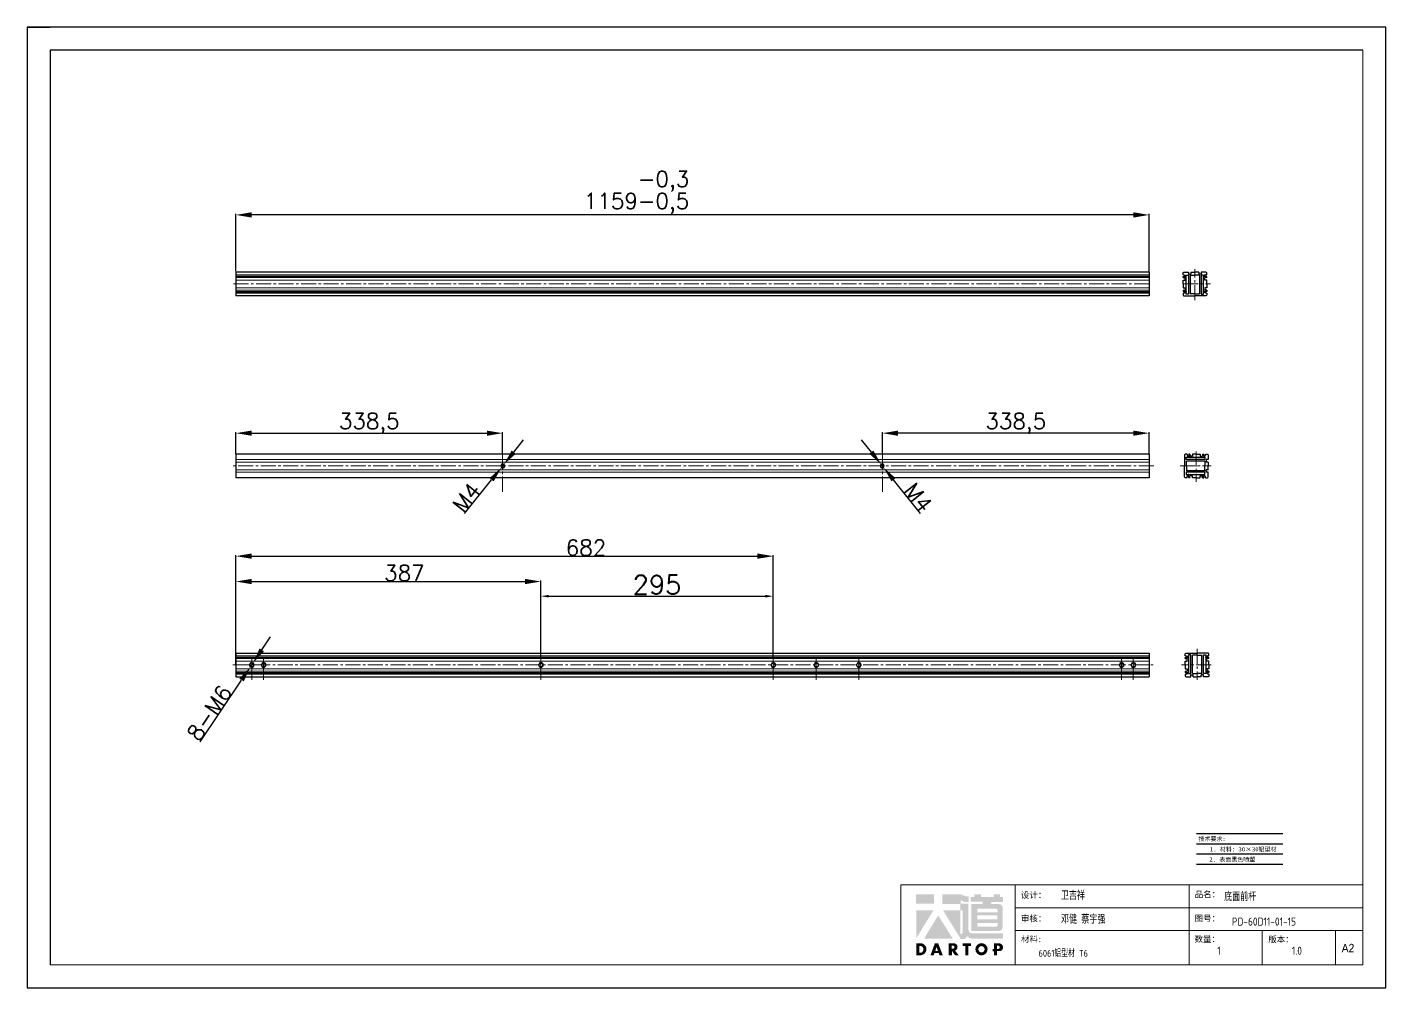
# Model space of a CAD drawing. Header units: millimetres. Extents: x -30327 to 34858, y 4015 to 75103.
# Drawn here: x 18021 to 19746, y 34528 to 35747 of the extents above; entities that cross this region are included whole.
import ezdxf
from ezdxf.enums import TextEntityAlignment as Align

# ---------------------------------------------------------------- set-up
doc = ezdxf.new("R2010")
doc.units = ezdxf.units.MM
doc.linetypes.add('CENTER2', pattern=[28.575, 19.05, -3.175, 3.175, -3.175])
for name, color, linetype, lineweight in [('A-TITLEBLOCK', 7, 'Continuous', 18), ('cen', 1, 'CENTER2', 9), ('dim', 2, 'Continuous', 9)]:
    doc.layers.add(name, color=color, linetype=linetype, lineweight=lineweight)
for name, color, linetype in [('print', 30, 'Continuous'), ('red', 1, 'CENTER2'), ('yellow', 2, 'Continuous')]:
    doc.layers.add(name, color=color, linetype=linetype)
doc.styles.add('GB', font='GBENOR.SHX', dxfattribs={"bigfont": 'gbcbig.shx'})
doc.styles.add('HZ', font='')
doc.styles.add('SLDTEXTSTYLE0', font='simfang.ttf', dxfattribs={"bigfont": 'bigfont'})
doc.styles.add('SLDTEXTSTYLE1', font='Gothic.ttf', dxfattribs={"width": 0.913})
doc.styles.get("Standard").update_dxf_attribs({"font": 'txt', "bigfont": 'gbcbig.shx'})
doc.styles.get('HZ').set_extended_font_data('SimSun')
doc.dimstyles.new('1-4$0', dxfattribs={"dimscale": 4, "dimtxt": 6, "dimasz": 2.5, "dimexe": 1.25, "dimexo": 0.625, "dimtad": 1, "dimdsep": 46, "dimtxsty": 'Standard', "dimcen": 2.5, "dimadec": 0, "dimazin": 0, "dimtfac": 1, "dimtmove": 0, "dimatfit": 3, "dimfxl": 0, "dimarcsym": 0})
doc.dimstyles.new('ISO-25', dxfattribs={"dimtxt": 20, "dimasz": 20, "dimexe": 1.25, "dimexo": 0.625, "dimtad": 1, "dimtxsty": 'Standard', "dimcen": 2.5, "dimadec": 0, "dimazin": 0, "dimtfac": 1, "dimtmove": 0, "dimatfit": 3, "dimfxl": 0, "dimarcsym": 0})

# ---------------------------------------------------------------- blocks, each defined once
blk = doc.blocks.new('*D1629')
at = {"layer": 'Defpoints', "color": 0}
for p in [(18286.4, 35508.9), (18286.4, 35436.9), (19445.4, 35436.3)]:
    blk.add_point(p, dxfattribs=at)
at = {"layer": 'yellow', "color": 0, "lineweight": -2}
for p, q in [((18286.4, 35437.6), (18286.4, 35510.2)), ((19425.4, 35508.9), (18306.4, 35508.9)), ((19445.4, 35436.9), (19445.4, 35510.2))]:
    blk.add_line(p, q, dxfattribs=at)
at = {"layer": 'yellow', "color": 0}
for points in [[(18306.4, 35512.3), (18306.4, 35505.6), (18286.4, 35508.9)], [(19425.4, 35512.3), (19425.4, 35505.6), (19445.4, 35508.9)]]:
    blk.add_solid(points, dxfattribs=at)
at = {"layer": 'yellow', "color": 0, "lineweight": 9, "insert": (18794.9, 35540.6), "char_height": 20, "attachment_point": 5}
blk.add_mtext('1159\\S-0,3^ -0,5;', dxfattribs=at)
blk = doc.blocks.new('*D1630')
at = {"layer": 'Defpoints', "color": 0}
for p in [(18308.1, 34940.2), (18304.7, 34935.2)]:
    blk.add_point(p, dxfattribs=at)
at = {"layer": 'yellow', "color": 0, "lineweight": -2}
for p, q in [((18319.2, 34956.8), (18330.4, 34973.4)), ((18308.1, 34940.2), (18304.7, 34935.2)), ((18240.9, 34840.1), (18293.6, 34918.6))]:
    blk.add_line(p, q, dxfattribs=at)
at = {"layer": 'yellow', "color": 0}
for points in [[(18316.5, 34958.7), (18322, 34955), (18308.1, 34940.2)], [(18290.8, 34920.5), (18296.4, 34916.8), (18304.7, 34935.2)]]:
    blk.add_solid(points, dxfattribs=at)
at = {"layer": 'yellow', "color": 0, "lineweight": 9, "insert": (18252.8, 34877), "char_height": 20, "attachment_point": 5, "rotation": 56.1232}
blk.add_mtext('8-M6', dxfattribs=at)
blk = doc.blocks.new('*D1631')
at = {"layer": 'Defpoints', "color": 0}
for p in [(18968.4, 35075.8), (18286.4, 34947.2), (18968.4, 34947.2)]:
    blk.add_point(p, dxfattribs=at)
at = {"layer": 'yellow', "color": 0, "lineweight": -2}
for p, q in [((18286.4, 34947.9), (18286.4, 35077.1)), ((18306.4, 35075.8), (18948.4, 35075.8)), ((18968.4, 34947.9), (18968.4, 35077.1))]:
    blk.add_line(p, q, dxfattribs=at)
at = {"layer": 'yellow', "color": 0}
for points in [[(18306.4, 35079.2), (18306.4, 35072.5), (18286.4, 35075.8)], [(18948.4, 35079.2), (18948.4, 35072.5), (18968.4, 35075.8)]]:
    blk.add_solid(points, dxfattribs=at)
at = {"layer": 'yellow', "color": 0, "lineweight": 9, "insert": (18730.8, 35086.5), "char_height": 20, "attachment_point": 5}
blk.add_mtext('682', dxfattribs=at)
blk = doc.blocks.new('*D1632')
at = {"layer": 'Defpoints', "color": 0}
for p in [(18624.9, 35231.9), (18286.4, 35205.3), (18624.9, 35205.9)]:
    blk.add_point(p, dxfattribs=at)
at = {"layer": 'yellow', "color": 0, "lineweight": -2}
for p, q in [((18286.4, 35205.9), (18286.4, 35233.2)), ((18306.4, 35231.9), (18604.9, 35231.9)), ((18624.9, 35206.5), (18624.9, 35233.2))]:
    blk.add_line(p, q, dxfattribs=at)
at = {"layer": 'yellow', "color": 0}
for points in [[(18306.4, 35235.2), (18306.4, 35228.6), (18286.4, 35231.9)], [(18604.9, 35235.2), (18604.9, 35228.6), (18624.9, 35231.9)]]:
    blk.add_solid(points, dxfattribs=at)
at = {"layer": 'yellow', "color": 0, "lineweight": 9, "insert": (18455.7, 35244.2), "char_height": 20, "attachment_point": 5}
blk.add_mtext('338,5', dxfattribs=at)
blk = doc.blocks.new('*D1633')
at = {"layer": 'Defpoints', "color": 0}
for p in [(18623.4, 35188.3), (18626.5, 35192.2)]:
    blk.add_point(p, dxfattribs=at)
at = {"layer": 'yellow', "color": 0, "lineweight": -2}
for p, q in [((18639, 35207.9), (18651.5, 35223.5)), ((18626.5, 35192.2), (18623.4, 35188.3)), ((18576.7, 35130.1), (18610.9, 35172.7))]:
    blk.add_line(p, q, dxfattribs=at)
at = {"layer": 'yellow', "color": 0}
for points in [[(18636.4, 35209.9), (18641.6, 35205.8), (18626.5, 35192.2)], [(18608.3, 35174.8), (18613.5, 35170.7), (18623.4, 35188.3)]]:
    blk.add_solid(points, dxfattribs=at)
at = {"layer": 'yellow', "color": 0, "lineweight": 9, "insert": (18579.2, 35150.3), "char_height": 20, "attachment_point": 5, "rotation": 51.296}
blk.add_mtext('M4', dxfattribs=at)
blk = doc.blocks.new('*D1634')
at = {"layer": 'Defpoints', "color": 0}
for p in [(18673.4, 35043.6), (18286.4, 34937.7), (18673.4, 34947.2)]:
    blk.add_point(p, dxfattribs=at)
at = {"layer": 'yellow', "color": 0, "lineweight": -2}
for p, q in [((18286.4, 34938.4), (18286.4, 35044.9)), ((18306.4, 35043.6), (18653.4, 35043.6)), ((18673.4, 34947.9), (18673.4, 35044.9))]:
    blk.add_line(p, q, dxfattribs=at)
at = {"layer": 'yellow', "color": 0}
for points in [[(18306.4, 35047), (18306.4, 35040.3), (18286.4, 35043.6)], [(18653.4, 35047), (18653.4, 35040.3), (18673.4, 35043.6)]]:
    blk.add_solid(points, dxfattribs=at)
at = {"layer": 'yellow', "color": 0, "lineweight": 9, "insert": (18500.3, 35054.3), "char_height": 20, "attachment_point": 5}
blk.add_mtext('387', dxfattribs=at)
blk = doc.blocks.new('Dartop Logo')
at = {"true_color": 0xc40018}
h = blk.add_hatch(color=12, dxfattribs=at)
h.set_gradient(color1=(196, 0, 24), color2=(196, 0, 24), tint=1)
h.paths.add_polyline_path([(30.39, -3.87), (33.08, -5.04), (35.99, -5.04), (35.99, -1.19), (33.59, -1.19), (30.46, 0.05), (17.94, 0.05), (17.94, -6.46), (30.12, -6.46), (30.12, -6.59), (30.12, -10.75), (18.31, -10.75), (30.46, -30.31), (32.87, -30.31, 0.279375), (34.63, -28.6), (34.63, -28.51), (34.84, -28.51, 0.143145), (38.15, -30.2), (59.27, -30.2), (59.27, -26.49), (38.06, -26.49, -0.414214), (35.75, -24.18), (35.75, -6.26), (30.39, -6.26)])
h.paths.add_polyline_path([(30.25, -10.84), (31.8, -10.84), (31.8, -26.02, -0.088936), (30.9, -26.94), (30.24, -26.94)], flags=16)
h = blk.add_hatch(color=12, dxfattribs=at)
h.set_gradient(color1=(196, 0, 24), color2=(196, 0, 24), tint=1)
h.paths.add_polyline_path([(59.24, -1.73), (57.36, -1.73), (57.36, 0.06), (53.06, 0.06), (53.06, -1.64), (44.29, -1.64), (44.29, 0.15), (39.7, 0.15), (39.7, -1.67), (37.16, -1.67), (37.16, -4.97), (45.54, -4.97), (45.54, -6.42), (37.73, -6.42), (37.73, -24.88), (56.26, -24.88, 0.414214), (59.15, -21.99), (59.15, -9.35, 0.414214), (56.26, -6.46), (51.36, -6.46), (51.36, -5.03), (59.24, -5.03)])
h.paths.add_polyline_path([(54.21, -9.59, -0.414214), (55.66, -11.04), (55.66, -12.1), (41.79, -12.1), (41.79, -9.59)], flags=16)
h.paths.add_polyline_path([(55.57, -14.33), (55.57, -17.01), (41.88, -17.01), (41.88, -14.33)], flags=16)
h.paths.add_polyline_path([(55.75, -19.43), (55.75, -20.57, -0.414214), (54.3, -22.02), (41.88, -22.02), (41.88, -19.43)], flags=16)
h = blk.add_hatch(color=12, dxfattribs=at)
h.set_gradient(color1=(196, 0, 24), color2=(196, 0, 24), tint=1)
h.paths.add_polyline_path([(12.18, 0), (0, 0), (0, -6.37), (12.18, -6.37)])
h = blk.add_hatch(color=12, dxfattribs=at)
h.set_gradient(color1=(196, 0, 24), color2=(196, 0, 24), tint=1)
h.paths.add_polyline_path([(11.79, -10.83), (0.03, -10.83), (0.03, -30.03)])
h = blk.add_hatch(color=12, dxfattribs=at)
h.set_gradient(color1=(196, 0, 24), color2=(196, 0, 24), tint=1)
h.paths.add_polyline_path([(15.05, -14.31), (5.44, -30.15), (25.01, -30.15)])
at = {"true_color": 0x646464}
h = blk.add_hatch(color=251, dxfattribs=at)
h.set_gradient(color1=(100, 100, 100), color2=(100, 100, 100), tint=1)
h.paths.add_polyline_path([(4.15, -33.43), (0.11, -33.43), (0.11, -41.5), (3.51, -41.5, 0.793016)])
h.paths.add_polyline_path([(3.57, -39.73), (2.16, -39.73), (2.16, -35.19), (3.42, -35.19, -0.671361)], flags=16)
h = blk.add_hatch(color=251, dxfattribs=at)
h.set_gradient(color1=(100, 100, 100), color2=(100, 100, 100), tint=1)
h.paths.add_polyline_path([(15.08, -33.36), (12.78, -33.36), (9.82, -41.51), (12, -41.51), (12.51, -40.06), (15.46, -40.06), (15.99, -41.52), (18.19, -41.52)])
h.paths.add_polyline_path([(14.9, -38.51), (13.07, -38.51), (13.97, -35.95)], flags=16)
h = blk.add_hatch(color=251, dxfattribs=at)
h.set_gradient(color1=(100, 100, 100), color2=(100, 100, 100), tint=1)
h.paths.add_polyline_path([(26.27, -33.36), (22.3, -33.36), (22.3, -41.51), (24.4, -41.51), (24.4, -38.28), (26.55, -41.54), (29.09, -41.54), (26.61, -38.3, 0.744055)])
h.paths.add_polyline_path([(24.38, -37.08), (24.38, -34.94), (25.32, -34.94, -0.796809), (25.3, -37.08)], flags=16)
h = blk.add_hatch(color=251, dxfattribs=at)
h.set_gradient(color1=(100, 100, 100), color2=(100, 100, 100), tint=1)
h.paths.add_polyline_path([(37.44, -33.4), (31.88, -33.4), (31.88, -35.16), (33.61, -35.16), (33.61, -41.52), (35.69, -41.52), (35.69, -35.16), (37.44, -35.16)])
h = blk.add_hatch(color=251, dxfattribs=at)
h.set_gradient(color1=(100, 100, 100), color2=(100, 100, 100), tint=1)
h.paths.add_polyline_path([(40.46, -37.41, 1), (48.83, -37.41, 1)])
h.paths.add_polyline_path([(46.8, -37.41, -1), (42.5, -37.41, -1)], flags=16)
h = blk.add_hatch(color=251, dxfattribs=at)
h.set_gradient(color1=(100, 100, 100), color2=(100, 100, 100), tint=1)
h.paths.add_polyline_path([(56.85, -33.38), (56.73, -33.38), (53.19, -33.38), (53.19, -37.19), (52.26, -37.19), (52.26, -38.73), (53.18, -38.73), (53.18, -41.5), (55.24, -41.5), (55.24, -38.72), (57.51, -38.72, 0.812304)])
h.paths.add_polyline_path([(55.21, -37.18), (55.21, -35.05), (56.39, -35.05, -0.778213), (56.27, -37.18)], flags=16)
blk = doc.blocks.new('DT-A2-TITLE')
for p, q in [((594, 420), (0, 420)), ((0, 420), (0, 420)), ((0, 420), (0, 0)), ((0, 420), (10, 420)), ((594, 0), (594, 420)), ((10, 410), (10, 10)), ((584, 410), (10, 410))]:
    blk.add_line(p, q)
at = {"layer": 'A-TITLEBLOCK', "color": 7}
for p, q in [((584, 410), (584, 10)), ((594, 0), (594, 297)), ((382, 10), (382, 45)), ((584, 45), (382, 45)), ((432, 45), (432, 10)), ((508, 45), (508, 10)), ((584, 35), (432, 35)), ((432, 25), (584.08, 25)), ((540, 10), (540, 25)), ((572, 10), (572, 25)), ((10, 10), (584, 10)), ((0, 0), (594, 0))]:
    blk.add_line(p, q, dxfattribs=at)
at = {"layer": 'A-TITLEBLOCK', "xscale": 0.6400000000000001, "yscale": 0.6400000000000001, "zscale": 0.6400000000000001}
blk.add_blockref('Dartop Logo', (388.65, 40.81), dxfattribs=at)
at = {"style": 'GB'}
for tag, p, height in [('#设计', (451.96, 38.52), 3.5), ('#品名', (523.32, 37.95), 3.5), ('#审核', (451.99, 28.1), 3.5), ('#图号', (526.67, 27.2), 3.5), ('#数量', (520.33, 14.51), 3.5), ('#版本', (552.92, 14.47), 3.5), ('#材料说明', (442.15, 13.59), 3)]:
    blk.add_attdef(tag, p, '', height=height, dxfattribs=at)
at = {"layer": 'A-TITLEBLOCK', "color": 7, "attachment_point": 1}
for s, insert, char_height, style in [('设计：', (434.47, 41.87), 2.646, 'SLDTEXTSTYLE0'), ('品名：', (510.43, 42.19), 2.646, 'SLDTEXTSTYLE0'), ('审核：', (434.47, 31.64), 2.646, 'SLDTEXTSTYLE0'), ('图号：', (510.4, 31.66), 2.646, 'SLDTEXTSTYLE0'), ('材料:', (434.47, 22.62), 2.646, 'SLDTEXTSTYLE0'), ('数量：', (510.35, 22.64), 2.646, 'SLDTEXTSTYLE0'), ('版本：', (542.59, 22.48), 2.646, 'SLDTEXTSTYLE0'), ('A2', (574.7, 19.21), 3.704, 'SLDTEXTSTYLE1')]:
    blk.add_mtext(s, dxfattribs=dict(at, insert=insert, char_height=char_height, style=style))
blk = doc.blocks.new('*D1665')
at = {"layer": 'Defpoints', "color": 0}
for p in [(19106.9, 35231.9), (19106.9, 35205.9), (19445.4, 35205.3)]:
    blk.add_point(p, dxfattribs=at)
at = {"layer": 'yellow', "color": 0, "lineweight": -2}
for p, q in [((19106.9, 35206.5), (19106.9, 35233.2)), ((19425.4, 35231.9), (19126.9, 35231.9)), ((19445.4, 35205.9), (19445.4, 35233.2))]:
    blk.add_line(p, q, dxfattribs=at)
at = {"layer": 'yellow', "color": 0}
for points in [[(19126.9, 35235.2), (19126.9, 35228.6), (19106.9, 35231.9)], [(19425.4, 35235.2), (19425.4, 35228.6), (19445.4, 35231.9)]]:
    blk.add_solid(points, dxfattribs=at)
at = {"layer": 'yellow', "color": 0, "lineweight": 9, "insert": (19276.2, 35244.2), "char_height": 20, "attachment_point": 5}
blk.add_mtext('338,5', dxfattribs=at)
blk = doc.blocks.new('*D1666')
at = {"layer": 'Defpoints', "color": 0}
for p in [(19105.4, 35192.2), (19108.5, 35188.3)]:
    blk.add_point(p, dxfattribs=at)
at = {"layer": 'yellow', "color": 0, "lineweight": -2}
for p, q in [((19092.9, 35207.9), (19080.3, 35223.5)), ((19105.4, 35192.2), (19108.5, 35188.3)), ((19155.1, 35130.1), (19121, 35172.7))]:
    blk.add_line(p, q, dxfattribs=at)
at = {"layer": 'yellow', "color": 0}
for points in [[(19095.5, 35209.9), (19090.3, 35205.8), (19105.4, 35192.2)], [(19123.6, 35174.8), (19118.4, 35170.7), (19108.5, 35188.3)]]:
    blk.add_solid(points, dxfattribs=at)
at = {"layer": 'yellow', "color": 0, "lineweight": 9, "insert": (19152.6, 35150.3), "char_height": 20, "attachment_point": 5, "rotation": 308.704}
blk.add_mtext('M4', dxfattribs=at)
blk = doc.blocks.new('*D1667')
at = {"layer": 'Defpoints', "color": 0}
for p in [(18968.4, 35025), (18673.4, 34996.4), (18968.4, 34996.4)]:
    blk.add_point(p, dxfattribs=at)
at = {"layer": 'dim', "color": 0, "lineweight": -2}
for p, q in [((18673.4, 34998.9), (18673.4, 35030)), ((18683.4, 35025), (18958.4, 35025)), ((18968.4, 34998.9), (18968.4, 35030))]:
    blk.add_line(p, q, dxfattribs=at)
at = {"layer": 'dim', "color": 0}
for points in [[(18683.4, 35026.7), (18683.4, 35023.3), (18673.4, 35025)], [(18958.4, 35026.7), (18958.4, 35023.3), (18968.4, 35025)]]:
    blk.add_solid(points, dxfattribs=at)
at = {"layer": 'dim', "color": 0, "insert": (18820.9, 35039.5), "char_height": 24, "attachment_point": 5}
blk.add_mtext('295', dxfattribs=at)

msp = doc.modelspace()

# ---------------------------------------------------------------- linework, layer by layer
for p, q in [((19445.4213, 35436.3016), (18286.4213, 35436.3016)), ((18286.4213, 35436.3016), (18286.4213, 35406.3016)), ((19445.4213, 35436.3016), (19445.4213, 35406.3016)), ((19488.5009, 35432.8016), (19490.0009, 35432.8016)), ((19488.5009, 35430.8016), (19491.5009, 35430.8016)), ((19488.5009, 35429.3016), (19488.5009, 35430.8016)), ((19488.5009, 35429.3016), (19491.0009, 35429.3016)), ((19488.5009, 35426.3016), (19491.0009, 35426.3016)), ((19488.5009, 35421.3016), (19488.5009, 35426.3016)), ((19488.5009, 35421.3016), (19488.5009, 35416.3016)), ((19491.0009, 35432.3016), (19491.5009, 35432.3016)), ((19491.0009, 35426.3016), (19491.0009, 35429.3016)), ((19491.5009, 35430.8016), (19491.5009, 35432.3016)), ((19492.5009, 35430.8016), (19492.5009, 35431.8016)), ((19495.5009, 35433.8016), (19498.5009, 35433.8016)), ((19497.5009, 35432.3016), (19498.5009, 35432.3016)), ((19498.5009, 35436.3016), (19503.5009, 35436.3016)), ((19498.5009, 35432.3016), (19503.5009, 35432.3016)), ((19508.5009, 35436.3016), (19503.5009, 35436.3016)), ((19508.5009, 35432.3016), (19503.5009, 35432.3016)), ((19511.5009, 35433.8016), (19508.5009, 35433.8016)), ((19509.5009, 35432.3016), (19508.5009, 35432.3016)), ((19514.5009, 35430.8016), (19514.5009, 35431.8016)), ((19515.5009, 35430.8016), (19515.5009, 35432.3016)), ((19516.0009, 35432.3016), (19515.5009, 35432.3016)), ((19518.5009, 35430.8016), (19515.5009, 35430.8016)), ((19516.0009, 35426.3016), (19516.0009, 35429.3016)), ((19518.5009, 35429.3016), (19516.0009, 35429.3016)), ((19518.5009, 35426.3016), (19516.0009, 35426.3016)), ((19518.5009, 35432.8016), (19517.0009, 35432.8016)), ((19518.5009, 35429.3016), (19518.5009, 35430.8016)), ((19518.5009, 35421.3016), (19518.5009, 35426.3016)), ((19518.5009, 35421.3016), (19518.5009, 35416.3016)), ((19445.4213, 35406.3016), (18286.4213, 35406.3016)), ((19488.5009, 35416.3016), (19491.0009, 35416.3016)), ((19488.5009, 35413.3016), (19491.0009, 35413.3016)), ((19488.5009, 35413.3016), (19488.5009, 35411.8016)), ((19488.5009, 35411.8016), (19491.5009, 35411.8016)), ((19488.5009, 35409.8016), (19490.0009, 35409.8016)), ((19491.0009, 35416.3016), (19491.0009, 35413.3016)), ((19491.0009, 35410.3016), (19491.5009, 35410.3016)), ((19491.5009, 35411.8016), (19491.5009, 35410.3016)), ((19492.5009, 35411.8016), (19492.5009, 35410.8016)), ((19503.5009, 35408.8016), (19497.5009, 35408.8016)), ((19503.5009, 35408.8016), (19509.5009, 35408.8016)), ((19514.5009, 35411.8016), (19514.5009, 35410.8016)), ((19515.5009, 35411.8016), (19515.5009, 35410.3016)), ((19518.5009, 35411.8016), (19515.5009, 35411.8016)), ((19516.0009, 35410.3016), (19515.5009, 35410.3016)), ((19518.5009, 35416.3016), (19516.0009, 35416.3016)), ((19516.0009, 35416.3016), (19516.0009, 35413.3016)), ((19518.5009, 35413.3016), (19516.0009, 35413.3016)), ((19518.5009, 35409.8016), (19517.0009, 35409.8016)), ((19518.5009, 35413.3016), (19518.5009, 35411.8016)), ((19445.4213, 35205.2958), (18286.4213, 35205.2958)), ((18286.4213, 35205.2958), (18286.4213, 35175.2958)), ((19445.4213, 35205.2958), (19445.4213, 35175.2958)), ((19492.8121, 35190.2958), (19492.8121, 35196.2958)), ((19493.8121, 35205.2958), (19493.8121, 35203.7958)), ((19494.3121, 35202.7958), (19494.3121, 35202.2958)), ((19495.8121, 35202.2958), (19494.3121, 35202.2958)), ((19495.8121, 35201.2958), (19494.8121, 35201.2958)), ((19497.3121, 35205.2958), (19495.8121, 35205.2958)), ((19495.8121, 35205.2958), (19495.8121, 35202.2958)), ((19497.3121, 35205.2958), (19497.3121, 35202.7958)), ((19500.3121, 35202.7958), (19497.3121, 35202.7958)), ((19505.3121, 35205.2958), (19500.3121, 35205.2958)), ((19500.3121, 35205.2958), (19500.3121, 35202.7958)), ((19505.3121, 35205.2958), (19510.3121, 35205.2958)), ((19510.3121, 35205.2958), (19510.3121, 35202.7958)), ((19510.3121, 35202.7958), (19513.3121, 35202.7958)), ((19513.3121, 35205.2958), (19514.8121, 35205.2958)), ((19513.3121, 35205.2958), (19513.3121, 35202.7958)), ((19514.8121, 35205.2958), (19514.8121, 35202.2958)), ((19514.8121, 35202.2958), (19516.3121, 35202.2958)), ((19514.8121, 35201.2958), (19515.8121, 35201.2958)), ((19516.3121, 35202.7958), (19516.3121, 35202.2958)), ((19516.3121, 35196.2958), (19516.3121, 35195.2958)), ((19516.3121, 35195.2958), (19516.3121, 35190.2958)), ((19516.8121, 35205.2958), (19516.8121, 35203.7958)), ((19517.8121, 35198.2958), (19517.8121, 35195.2958)), ((19520.3121, 35195.2958), (19520.3121, 35190.2958)), ((19492.8121, 35190.2958), (19492.8121, 35184.2958)), ((19494.3121, 35177.7958), (19494.3121, 35178.2958)), ((19495.8121, 35178.2958), (19494.3121, 35178.2958)), ((19495.8121, 35179.2958), (19494.8121, 35179.2958)), ((19495.8121, 35175.2958), (19495.8121, 35178.2958)), ((19514.8121, 35179.2958), (19515.8121, 35179.2958)), ((19514.8121, 35178.2958), (19516.3121, 35178.2958)), ((19514.8121, 35175.2958), (19514.8121, 35178.2958)), ((19516.3121, 35185.2958), (19516.3121, 35190.2958)), ((19516.3121, 35184.2958), (19516.3121, 35185.2958)), ((19516.3121, 35177.7958), (19516.3121, 35178.2958)), ((19517.8121, 35182.2958), (19517.8121, 35185.2958)), ((19520.3121, 35185.2958), (19520.3121, 35190.2958)), ((19445.4213, 35175.2958), (18286.4213, 35175.2958)), ((19493.8121, 35175.2958), (19493.8121, 35176.7958)), ((19497.3121, 35175.2958), (19495.8121, 35175.2958)), ((19500.3121, 35177.7958), (19497.3121, 35177.7958)), ((19497.3121, 35175.2958), (19497.3121, 35177.7958)), ((19500.3121, 35175.2958), (19500.3121, 35177.7958)), ((19505.3121, 35175.2958), (19500.3121, 35175.2958)), ((19505.3121, 35175.2958), (19510.3121, 35175.2958)), ((19510.3121, 35175.2958), (19510.3121, 35177.7958)), ((19510.3121, 35177.7958), (19513.3121, 35177.7958)), ((19513.3121, 35175.2958), (19513.3121, 35177.7958)), ((19513.3121, 35175.2958), (19514.8121, 35175.2958)), ((19516.8121, 35175.2958), (19516.8121, 35176.7958)), ((18286.4213, 34952.7306), (19445.4213, 34952.7306)), ((18286.4213, 34952.7306), (18286.4213, 34922.7306)), ((19445.4213, 34952.7306), (19445.4213, 34922.7306)), ((19491.4056, 34949.2306), (19492.9056, 34949.2306)), ((19491.4056, 34947.2306), (19494.4056, 34947.2306)), ((19491.4056, 34945.7306), (19491.4056, 34947.2306)), ((19491.4056, 34945.7306), (19493.9056, 34945.7306)), ((19491.4056, 34942.7306), (19493.9056, 34942.7306)), ((19491.4056, 34937.7306), (19491.4056, 34942.7306)), ((19491.4056, 34937.7306), (19491.4056, 34932.7306)), ((19493.9056, 34948.7306), (19494.4056, 34948.7306)), ((19493.9056, 34942.7306), (19493.9056, 34945.7306)), ((19494.4056, 34947.2306), (19494.4056, 34948.7306)), ((19495.4056, 34947.2306), (19495.4056, 34948.2306)), ((19506.4056, 34950.2306), (19500.4056, 34950.2306)), ((19506.4056, 34950.2306), (19512.4056, 34950.2306)), ((19517.4056, 34947.2306), (19517.4056, 34948.2306)), ((19518.4056, 34947.2306), (19518.4056, 34948.7306)), ((19518.9056, 34948.7306), (19518.4056, 34948.7306)), ((19521.4056, 34947.2306), (19518.4056, 34947.2306)), ((19518.9056, 34942.7306), (19518.9056, 34945.7306)), ((19521.4056, 34945.7306), (19518.9056, 34945.7306)), ((19521.4056, 34942.7306), (19518.9056, 34942.7306)), ((19521.4056, 34949.2306), (19519.9056, 34949.2306)), ((19521.4056, 34945.7306), (19521.4056, 34947.2306)), ((19521.4056, 34937.7306), (19521.4056, 34942.7306)), ((19521.4056, 34937.7306), (19521.4056, 34932.7306)), ((18286.4213, 34922.7306), (19445.4213, 34922.7306)), ((19491.4056, 34932.7306), (19493.9056, 34932.7306)), ((19491.4056, 34929.7306), (19493.9056, 34929.7306)), ((19491.4056, 34929.7306), (19491.4056, 34928.2306)), ((19491.4056, 34928.2306), (19494.4056, 34928.2306)), ((19491.4056, 34926.2306), (19492.9056, 34926.2306)), ((19493.9056, 34932.7306), (19493.9056, 34929.7306)), ((19493.9056, 34926.7306), (19494.4056, 34926.7306)), ((19494.4056, 34928.2306), (19494.4056, 34926.7306)), ((19495.4056, 34928.2306), (19495.4056, 34927.2306)), ((19498.4056, 34925.2306), (19501.4056, 34925.2306)), ((19500.4056, 34926.7306), (19501.4056, 34926.7306)), ((19501.4056, 34926.7306), (19506.4056, 34926.7306)), ((19501.4056, 34922.7306), (19506.4056, 34922.7306)), ((19511.4056, 34926.7306), (19506.4056, 34926.7306)), ((19511.4056, 34922.7306), (19506.4056, 34922.7306)), ((19512.4056, 34926.7306), (19511.4056, 34926.7306)), ((19514.4056, 34925.2306), (19511.4056, 34925.2306)), ((19517.4056, 34928.2306), (19517.4056, 34927.2306)), ((19521.4056, 34928.2306), (19518.4056, 34928.2306)), ((19518.4056, 34928.2306), (19518.4056, 34926.7306)), ((19518.9056, 34926.7306), (19518.4056, 34926.7306)), ((19518.9056, 34932.7306), (19518.9056, 34929.7306)), ((19521.4056, 34932.7306), (19518.9056, 34932.7306)), ((19521.4056, 34929.7306), (19518.9056, 34929.7306)), ((19521.4056, 34926.2306), (19519.9056, 34926.2306)), ((19521.4056, 34929.7306), (19521.4056, 34928.2306))]:
    msp.add_line(p, q)
at = {"lineweight": 9}
for p, q in [((19445.4213, 35432.8016), (18286.4213, 35432.8016)), ((19445.4213, 35432.3016), (18286.4213, 35432.3016)), ((19445.4213, 35430.8016), (18286.4213, 35430.8016)), ((19445.4213, 35429.3016), (18286.4213, 35429.3016)), ((19445.4213, 35426.3016), (18286.4213, 35426.3016)), ((19445.4213, 35416.3016), (18286.4213, 35416.3016)), ((19445.4213, 35413.3016), (18286.4213, 35413.3016)), ((19445.4213, 35411.8016), (18286.4213, 35411.8016)), ((19445.4213, 35410.3016), (18286.4213, 35410.3016)), ((19445.4213, 35409.6598), (18286.4213, 35409.6598)), ((19445.4213, 35198.2958), (18286.4213, 35198.2958)), ((19445.4213, 35195.2958), (18286.4213, 35195.2958)), ((19445.4213, 35185.2958), (18286.4213, 35185.2958)), ((19445.4213, 35182.2958), (18286.4213, 35182.2958)), ((18286.4213, 34949.2306), (19445.4213, 34949.2306)), ((18286.4213, 34948.7306), (19445.4213, 34948.7306)), ((18286.4213, 34947.2306), (19445.4213, 34947.2306)), ((18286.4213, 34945.7306), (19445.4213, 34945.7306)), ((18286.4213, 34942.7306), (19445.4213, 34942.7306)), ((18286.4213, 34932.7306), (19445.4213, 34932.7306)), ((18286.4213, 34929.7306), (19445.4213, 34929.7306)), ((18286.4213, 34928.2306), (19445.4213, 34928.2306)), ((18286.4213, 34926.7306), (19445.4213, 34926.7306)), ((18286.4213, 34926.0888), (19445.4213, 34926.0888))]:
    msp.add_line(p, q, dxfattribs=at)
for points in [[(19488.5009, 35432.8016), (19488.5009, 35435.3016, -0.414213562), (19489.5009, 35436.3016), (19495.5009, 35436.3016)], [(19490.0009, 35432.8016), (19490.0009, 35432.8016, 0.414213562), (19490.5009, 35432.3016), (19491.0009, 35432.3016)], [(19518.5009, 35432.8016), (19518.5009, 35435.3016, 0.414213562), (19517.5009, 35436.3016), (19511.5009, 35436.3016)], [(19517.0009, 35432.8016), (19517.0009, 35432.8016, -0.414213562), (19516.5009, 35432.3016), (19516.0009, 35432.3016)], [(19488.5009, 35409.8016), (19488.5009, 35407.3016, 0.414213562), (19489.5009, 35406.3016), (19503.5009, 35406.3016)], [(19490.0009, 35409.8016), (19490.0009, 35409.8016, -0.414213562), (19490.5009, 35410.3016), (19491.0009, 35410.3016)], [(19518.5009, 35409.8016), (19518.5009, 35407.3016, -0.414213562), (19517.5009, 35406.3016), (19503.5009, 35406.3016)], [(19517.0009, 35409.8016), (19517.0009, 35409.8016, 0.414213562), (19516.5009, 35410.3016), (19516.0009, 35410.3016)], [(19493.8121, 35205.2958), (19491.3121, 35205.2958, 0.414213562), (19490.3121, 35204.2958), (19490.3121, 35190.2958)], [(19493.8121, 35203.7958), (19493.8121, 35203.7958, -0.414213562), (19494.3121, 35203.2958), (19494.3121, 35202.7958)], [(19516.8121, 35203.7958), (19516.8121, 35203.7958, 0.414213562), (19516.3121, 35203.2958), (19516.3121, 35202.7958)], [(19516.8121, 35205.2958), (19519.3121, 35205.2958, -0.414213562), (19520.3121, 35204.2958), (19520.3121, 35198.2958)], [(19493.8121, 35175.2958), (19491.3121, 35175.2958, -0.414213562), (19490.3121, 35176.2958), (19490.3121, 35190.2958)], [(19516.8121, 35175.2958), (19519.3121, 35175.2958, 0.414213562), (19520.3121, 35176.2958), (19520.3121, 35182.2958)], [(19493.8121, 35176.7958), (19493.8121, 35176.7958, 0.414213562), (19494.3121, 35177.2958), (19494.3121, 35177.7958)], [(19516.8121, 35176.7958), (19516.8121, 35176.7958, -0.414213562), (19516.3121, 35177.2958), (19516.3121, 35177.7958)], [(19491.4056, 34949.2306), (19491.4056, 34951.7306, -0.414213562), (19492.4056, 34952.7306), (19506.4056, 34952.7306)], [(19492.9056, 34949.2306), (19492.9056, 34949.2306, 0.414213562), (19493.4056, 34948.7306), (19493.9056, 34948.7306)], [(19521.4056, 34949.2306), (19521.4056, 34951.7306, 0.414213562), (19520.4056, 34952.7306), (19506.4056, 34952.7306)], [(19519.9056, 34949.2306), (19519.9056, 34949.2306, -0.414213562), (19519.4056, 34948.7306), (19518.9056, 34948.7306)], [(19491.4056, 34926.2306), (19491.4056, 34923.7306, 0.414213562), (19492.4056, 34922.7306), (19498.4056, 34922.7306)], [(19492.9056, 34926.2306), (19492.9056, 34926.2306, -0.414213562), (19493.4056, 34926.7306), (19493.9056, 34926.7306)], [(19521.4056, 34926.2306), (19521.4056, 34923.7306, -0.414213562), (19520.4056, 34922.7306), (19514.4056, 34922.7306)], [(19519.9056, 34926.2306), (19519.9056, 34926.2306, 0.414213562), (19519.4056, 34926.7306), (19518.9056, 34926.7306)]]:
    msp.add_lwpolyline(points, format="xyb")
for points in [[(19492.5009, 35408.8016), (19492.5009, 35431.8016, -0.414213562), (19493.0009, 35432.3016), (19495.0009, 35432.3016, -0.414213562), (19495.5009, 35431.8016), (19495.5009, 35408.8016, -0.414213562), (19495.0009, 35408.3016), (19493.0009, 35408.3016, -0.414213562)], [(19514.5009, 35408.8016), (19514.5009, 35431.8016, 0.414213562), (19514.0009, 35432.3016), (19512.0009, 35432.3016, 0.414213562), (19511.5009, 35431.8016), (19511.5009, 35408.8016, 0.414213562), (19512.0009, 35408.3016), (19514.0009, 35408.3016, 0.414213562)], [(19492.8121, 35201.2958), (19515.8121, 35201.2958, -0.414213562), (19516.3121, 35200.7958), (19516.3121, 35198.7958, -0.414213562), (19515.8121, 35198.2958), (19492.8121, 35198.2958, -0.414213562), (19492.3121, 35198.7958), (19492.3121, 35200.7958, -0.414213562)], [(19492.8121, 35179.2958), (19515.8121, 35179.2958, 0.414213562), (19516.3121, 35179.7958), (19516.3121, 35181.7958, 0.414213562), (19515.8121, 35182.2958), (19492.8121, 35182.2958, 0.414213562), (19492.3121, 35181.7958), (19492.3121, 35179.7958, 0.414213562)], [(19495.4056, 34950.2306), (19495.4056, 34927.2306, 0.414213562), (19495.9056, 34926.7306), (19497.9056, 34926.7306, 0.414213562), (19498.4056, 34927.2306), (19498.4056, 34950.2306, 0.414213562), (19497.9056, 34950.7306), (19495.9056, 34950.7306, 0.414213562)], [(19517.4056, 34950.2306), (19517.4056, 34927.2306, -0.414213562), (19516.9056, 34926.7306), (19514.9056, 34926.7306, -0.414213562), (19514.4056, 34927.2306), (19514.4056, 34950.2306, -0.414213562), (19514.9056, 34950.7306), (19516.9056, 34950.7306, -0.414213562)]]:
    msp.add_lwpolyline(points, format="xyb", close=True)
for points in [[(19495.5009, 35436.3016), (19495.5009, 35433.8016)], [(19497.5009, 35432.3016), (19497.5009, 35408.8016)], [(19498.5009, 35436.3016), (19498.5009, 35433.8016)], [(19508.5009, 35436.3016), (19508.5009, 35433.8016)], [(19509.5009, 35432.3016), (19509.5009, 35408.8016)], [(19511.5009, 35436.3016), (19511.5009, 35433.8016)], [(19516.3121, 35196.2958), (19492.8121, 35196.2958)], [(19520.3121, 35198.2958), (19517.8121, 35198.2958)], [(19520.3121, 35195.2958), (19517.8121, 35195.2958)], [(19516.3121, 35184.2958), (19492.8121, 35184.2958)], [(19520.3121, 35185.2958), (19517.8121, 35185.2958)], [(19520.3121, 35182.2958), (19517.8121, 35182.2958)], [(19500.4056, 34926.7306), (19500.4056, 34950.2306)], [(19512.4056, 34926.7306), (19512.4056, 34950.2306)], [(19498.4056, 34922.7306), (19498.4056, 34925.2306)], [(19501.4056, 34922.7306), (19501.4056, 34925.2306)], [(19511.4056, 34922.7306), (19511.4056, 34925.2306)], [(19514.4056, 34922.7306), (19514.4056, 34925.2306)]]:
    msp.add_lwpolyline(points)
for centre, radius in [((18624.9213, 35190.2958), 2), ((19106.9213, 35190.2958), 2), ((18306.4213, 34937.7306), 2.5), ((18321.4213, 34937.7306), 2.5), ((18673.4213, 34937.7306), 2.5), ((18968.4213, 34937.7306), 2.5), ((19022.9213, 34937.7306), 2.5), ((19076.9213, 34937.7306), 2.5), ((19410.4213, 34937.7306), 2.5), ((19425.4213, 34937.7306), 2.5)]:
    msp.add_circle(centre, radius)
for centre, radius, start, end in [((18624.9213, 35190.2958), 2.5, 225, 135), ((19106.9213, 35190.2958), 2.5, 45, 315), ((18306.4213, 34937.7306), 3, 225, 135), ((18321.4213, 34937.7306), 3, 225, 135), ((18673.4213, 34937.7306), 3, 225, 135), ((18968.4213, 34937.7306), 3, 225, 135), ((19022.9213, 34937.7306), 3, 225, 135), ((19076.9213, 34937.7306), 3, 225, 135), ((19410.4213, 34937.7306), 3, 225, 135), ((19425.4213, 34937.7306), 3, 225, 135)]:
    msp.add_arc(centre, radius, start, end)
at = {"layer": 'cen', "lineweight": 9}
for p, q in [((19503.5009, 35400.8327), (19503.5009, 35440.1508)), ((19518.5009, 35421.3016), (19523.5009, 35421.3016)), ((19518.5009, 35421.3016), (19523.5009, 35421.3016)), ((18624.9213, 35205.2958), (18624.9213, 35154.6961)), ((19106.9213, 35205.2958), (19106.9213, 35154.6961)), ((19484.8433, 35190.2958), (19524.1614, 35190.2958)), ((19505.3121, 35175.2958), (19505.3121, 35170.2958)), ((19505.3121, 35175.2958), (19505.3121, 35170.2958)), ((19506.4056, 34958.1994), (19506.4056, 34918.8813)), ((18306.4213, 34937.7306), (18296.4213, 34937.7306)), ((18306.4213, 34937.7306), (18306.4213, 34947.7306)), ((18306.4213, 34937.7306), (18315.4213, 34937.7306)), ((18306.4213, 34937.7306), (18306.4213, 34918.8303)), ((18321.4213, 34937.7306), (18321.4213, 34947.7306)), ((18321.4213, 34937.7306), (18321.4213, 34918.8303)), ((18673.4213, 34937.7306), (18673.4213, 34947.7306)), ((18673.4213, 34937.7306), (18673.4213, 34918.8303)), ((18968.4213, 34937.7306), (18968.4213, 34947.7306)), ((18968.4213, 34937.7306), (18968.4213, 34918.8303)), ((19022.9213, 34937.7306), (19022.9213, 34947.7306)), ((19022.9213, 34918.8976), (19022.9213, 34937.7306)), ((19076.9213, 34937.7306), (19076.9213, 34947.7306)), ((19076.9213, 34918.8976), (19076.9213, 34937.7306)), ((19410.4213, 34937.7306), (19410.4213, 34947.7306)), ((19410.4213, 34918.8976), (19410.4213, 34937.7306)), ((19425.4213, 34937.7306), (19425.4213, 34947.7306)), ((19425.4213, 34918.8976), (19425.4213, 34937.7306)), ((19491.4056, 34937.7306), (19486.4056, 34937.7306)), ((19491.4056, 34937.7306), (19486.4056, 34937.7306))]:
    msp.add_line(p, q, dxfattribs=at)
at = {"layer": 'Defpoints'}
for p, q in [((19505.511, 34723.6274), (19615.3762, 34723.6274)), ((19505.511, 34710.7281), (19615.3762, 34710.7281)), ((19505.511, 34710.7281), (19615.3762, 34710.7281)), ((19505.511, 34697.8289), (19615.3762, 34697.8289)), ((19505.511, 34684.9296), (19615.3762, 34684.9296))]:
    msp.add_line(p, q, dxfattribs=at)
at = {"layer": 'print'}
msp.add_lwpolyline([(18021.484, 34527.939), (19745.8898, 34527.939), (19745.8898, 35747.2158), (18021.484, 35747.2158)], close=True, dxfattribs=at)
at = {"layer": 'red', "lineweight": 9}
for p, q in [((19445.4213, 35421.3016), (18282.8664, 35421.3016)), ((19488.5009, 35421.3016), (19519.8275, 35421.3016)), ((19505.3121, 35208.8317), (19505.3121, 35173.9692)), ((19451.397, 35190.2958), (18280.551, 35190.2958)), ((18282.4343, 34937.7306), (19450.5433, 34937.7306)), ((19524.2741, 34937.7306), (19490.0791, 34937.7306))]:
    msp.add_line(p, q, dxfattribs=at)

# ---------------------------------------------------------------- block references
at = {"xscale": 2.90304, "yscale": 2.90304, "zscale": 2.90304}
msp.add_blockref('DT-A2-TITLE', (18021.484, 34527.939), dxfattribs=at).add_auto_attribs({'#设计': '卫吉祥', '#审核': '邓健 蔡宇强', '#材料说明': '6061铝型材 T6', '#品名': '底面前杆', '#图号': 'PD-60D11-01-15', '#数量': '1', '#版本': '1.0'})

# ---------------------------------------------------------------- texts
at = {"style": 'HZ'}
for s, height, p in [('技术要求:', 5.41769, (19525.4635, 34717.1173)), ('     1. 材料: 30×30铝型材  ', 5.417685, (19558.5071, 34703.7724)), ('    2. 表面黑色喷塑          ', 5.417685, (19563.713, 34690.8732))]:
    msp.add_text(s, height=height, dxfattribs=at).set_placement(p, align=Align.MIDDLE_CENTER)

# ---------------------------------------------------------------- dimensions: what is measured, and where the dimension line sits
at = {"layer": 'dim'}
dim = msp.add_linear_dim(base=(18968.4213, 35024.9929), p1=(18673.4213, 34996.368), p2=(18968.4213, 34996.368), dimstyle='1-4$0', dxfattribs=at)
dim.commit()
dim.dimension.update_dxf_attribs({"geometry": '*D1667', "text_midpoint": (18820.9213, 35039.4929)})
at = {"layer": 'yellow', "lineweight": 9}
dim = msp.add_linear_dim(base=(18286.4213, 35508.9198), p1=(19445.4213, 35436.3016), p2=(18286.4213, 35436.9266), dimstyle='ISO-25', override={"dimgap": 5, "dimtol": 1, "dimlim": 0, "dimtp": -0.3, "dimtm": 0.5}, dxfattribs=at)
dim.commit()
dim.dimension.update_dxf_attribs({"geometry": '*D1629', "text_midpoint": (18794.9213, 35508.9198), "dimtype": 160})
for base, p1, p2, picture, middle in [((18624.9213, 35231.9072), (18286.4213, 35205.2958), (18624.9213, 35205.9208), '*D1632', (18455.6713, 35231.9072)), ((18968.4213, 35075.8286), (18286.4213, 34947.2306), (18968.4213, 34947.2306), '*D1631', (18730.8451, 35075.8286)), ((18673.4213, 35043.6304), (18286.4213, 34937.7306), (18673.4213, 34947.2306), '*D1634', (18500.3451, 35043.6304))]:
    dim = msp.add_linear_dim(base=base, p1=p1, p2=p2, dimstyle='ISO-25', dxfattribs=at)
    dim.commit()
    dim.dimension.update_dxf_attribs({"geometry": picture, "text_midpoint": middle, "dimtype": 160})
dim = msp.add_linear_dim(base=(19106.9213, 35231.9072), p1=(19445.4213, 35205.2958), p2=(19106.9213, 35205.9208), angle=180, dimstyle='ISO-25', dxfattribs=at)
dim.commit()
dim.dimension.update_dxf_attribs({"geometry": '*D1665', "text_midpoint": (19276.1713, 35231.9072), "dimtype": 160})
for p1, p2, text, picture, middle in [((18626.4845, 35192.2468), (18623.358, 35188.3448), 'M4', '*D1633', (18579.2421, 35150.279)), ((19105.358, 35192.2468), (19108.4845, 35188.3448), 'M4', '*D1666', (19152.6004, 35150.279)), ((18308.0935, 34940.2213), (18304.749, 34935.2398), '8-M6', '*D1630', (18252.8447, 34876.9918))]:
    dim = msp.add_diameter_dim_2p(p1=p1, p2=p2, text=text, dimstyle='ISO-25', dxfattribs=at)
    dim.commit()
    dim.dimension.update_dxf_attribs({"geometry": picture, "text_midpoint": middle})

doc.saveas('drawing.dxf')
